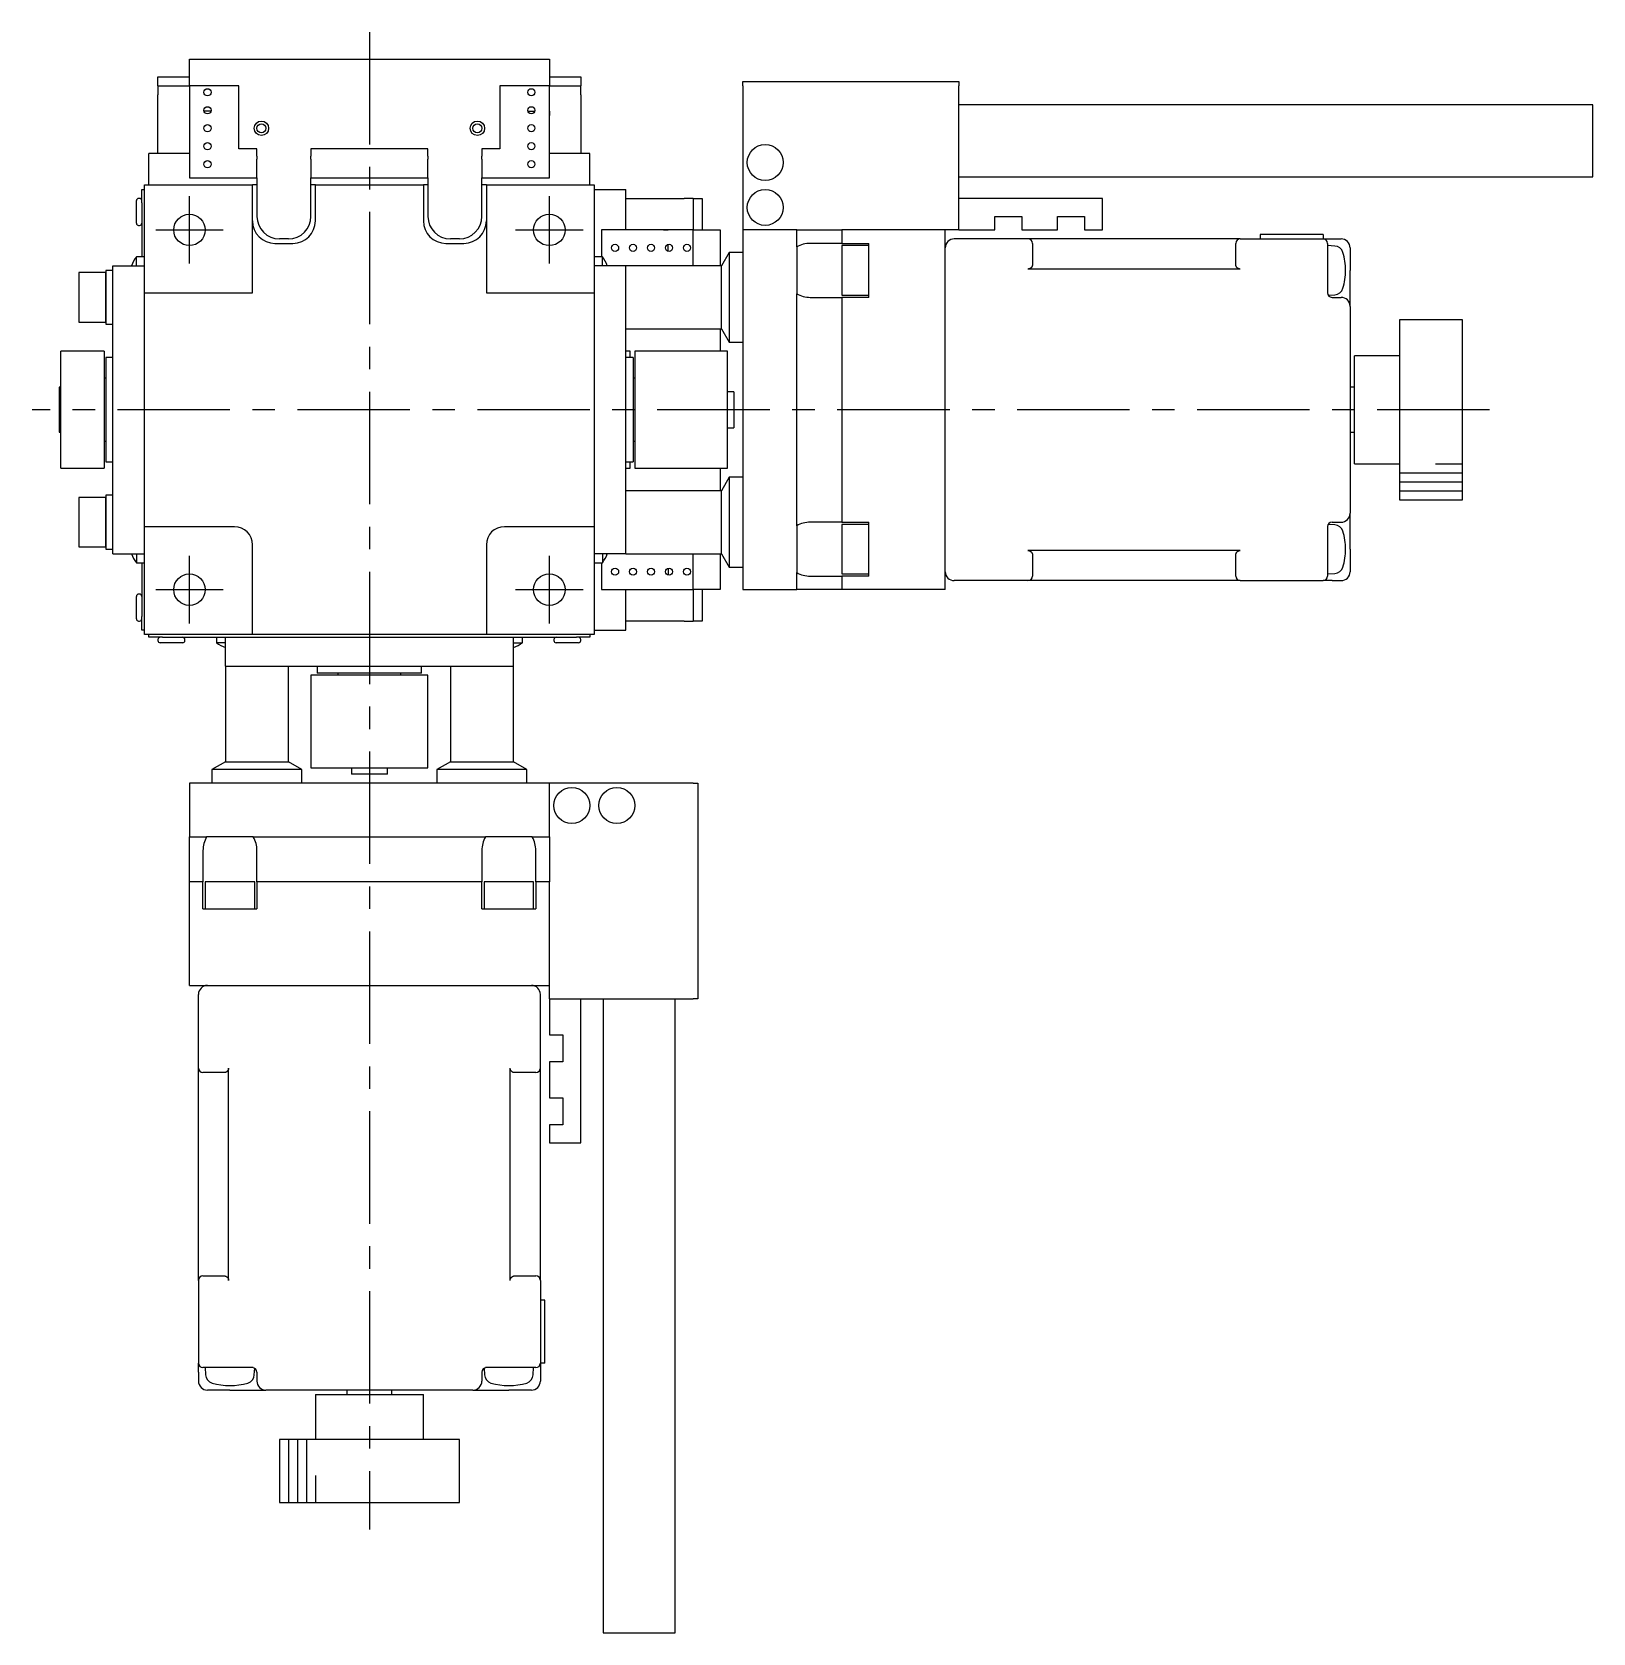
# Model space of a CAD drawing. Extents: x 164 to 837, y 27 to 496.
# Drawn here: x 516.8 to 690.2, y 240 to 418 of the extents above; entities that cross this region are included whole.
import ezdxf

# ---------------------------------------------------------------- set-up
doc = ezdxf.new("R2010")
doc.units = 0
doc.header["$LTSCALE"] = 10
doc.linetypes.add('CENTER', pattern=[2, 1.25, -0.25, 0.25, -0.25])
for name, color, linetype in [('1', 7, 'CONTINUOUS'), ('11', 7, 'CONTINUOUS'), ('2', 7, 'CONTINUOUS')]:
    doc.layers.add(name, color=color, linetype=linetype)

msp = doc.modelspace()

# ---------------------------------------------------------------- linework, layer by layer
at = {"layer": '1', "color": 7, "linetype": 'CONTINUOUS'}
for p, q in [((534.250001, 414.999999), (574.250001, 414.999999)), ((534.250001, 413.999999), (534.250001, 414.999999)), ((574.250001, 414.999999), (574.250001, 413.999999)), ((530.750001, 412.999999), (534.250001, 412.999999)), ((530.750001, 411.999999), (530.750001, 412.999999)), ((534.250001, 411.999999), (534.250001, 413.999999)), ((574.250001, 413.999999), (574.250001, 411.999999)), ((574.250001, 412.999999), (577.750001, 412.999999)), ((577.750001, 412.999999), (577.750001, 411.999999)), ((530.750001, 411.999999), (534.250001, 411.999999)), ((530.750001, 411.999999), (530.750001, 410.999999)), ((539.750001, 411.999999), (534.250001, 411.999999)), ((534.250001, 411.999999), (534.250001, 401.799999)), ((539.750001, 404.999999), (539.750001, 411.999999)), ((574.250001, 411.999999), (568.750001, 411.999999)), ((568.750001, 411.999999), (568.750001, 404.999999)), ((574.250001, 411.999999), (577.750001, 411.999999)), ((574.250001, 401.799999), (574.250001, 411.999999)), ((577.750001, 410.999999), (577.750001, 411.999999)), ((595.750001, 412.499999), (619.750001, 412.499999)), ((595.750001, 411.999999), (595.750001, 412.499999)), ((595.750001, 411.999999), (595.750001, 395.999999)), ((619.750001, 412.499999), (619.750001, 411.999999)), ((619.750001, 395.999999), (619.750001, 411.999999)), ((530.750001, 404.499999), (530.750001, 410.999999)), ((577.750001, 410.999999), (577.750001, 404.499999)), ((690.249999, 409.899999), (619.750001, 409.899999)), ((690.249999, 401.899999), (690.249999, 409.899999)), ((534.249949, 409.199999), (534.249949, 408.699999)), ((536.637299, 409.199999), (535.862703, 409.199999)), ((571.862703, 409.199999), (572.637299, 409.199999)), ((574.250053, 409.199999), (574.250053, 408.699999)), ((529.750001, 400.999999), (529.750001, 404.499999)), ((534.250001, 404.499999), (529.750001, 404.499999)), ((541.750001, 404.999999), (539.750001, 404.999999)), ((541.750001, 404.207106), (541.750001, 404.999999)), ((541.750001, 404.207106), (541.750001, 403.853552)), ((560.750001, 404.999999), (547.750001, 404.999999)), ((547.750001, 404.999999), (547.750001, 404.207106)), ((547.750001, 403.853552), (547.750001, 404.207106)), ((560.750001, 404.207106), (560.750001, 404.999999)), ((560.750001, 404.207106), (560.750001, 403.853552)), ((568.750001, 404.999999), (566.750001, 404.999999)), ((566.750001, 404.999999), (566.750001, 404.207106)), ((566.750001, 403.853552), (566.750001, 404.207106)), ((578.750001, 404.499999), (574.250001, 404.499999)), ((578.750001, 400.999999), (578.750001, 404.499999)), ((541.750001, 402.146446), (541.750001, 403.853552)), ((547.750001, 403.853552), (547.750001, 402.146446)), ((560.750001, 402.146446), (560.750001, 403.853552)), ((566.750001, 403.853552), (566.750001, 402.146446)), ((528.950001, 398.999999), (528.950001, 400.499999)), ((528.950001, 400.499999), (529.250001, 400.499999)), ((529.250001, 388.999999), (529.250001, 400.999999)), ((529.250001, 400.999999), (541.250001, 400.999999)), ((534.250001, 401.799999), (541.750001, 401.799999)), ((541.250001, 388.999999), (541.250001, 400.999999)), ((541.750001, 400.999999), (541.250001, 400.999999)), ((541.750001, 401.792892), (541.750001, 402.146446)), ((541.750001, 401.792892), (541.750001, 397.499999)), ((547.750001, 402.146446), (547.750001, 401.792892)), ((547.750001, 401.799999), (560.750001, 401.799999)), ((547.750001, 397.499999), (547.750001, 401.792892)), ((548.250001, 400.999999), (547.750001, 400.999999)), ((548.250001, 396.999999), (548.250001, 400.999999)), ((548.250001, 400.999999), (560.250001, 400.999999)), ((560.250001, 400.999999), (560.250001, 396.999999)), ((560.750001, 400.999999), (560.250001, 400.999999)), ((560.750001, 401.792892), (560.750001, 402.146446)), ((560.750001, 401.792892), (560.750001, 397.499999)), ((566.750001, 402.146446), (566.750001, 401.792892)), ((566.750001, 401.799999), (574.250001, 401.799999)), ((566.750001, 397.499999), (566.750001, 401.792892)), ((567.250001, 400.999999), (566.750001, 400.999999)), ((567.250001, 400.999999), (579.250001, 400.999999)), ((567.250001, 400.999999), (567.250001, 388.999999)), ((579.250001, 400.999999), (579.250001, 388.999999)), ((579.250001, 400.499999), (582.750001, 400.499999)), ((582.750001, 395.999999), (582.750001, 400.499999)), ((619.750001, 401.899999), (690.249999, 401.899999)), ((528.350001, 396.749999), (528.350001, 399.249999)), ((528.700001, 399.499999), (528.600001, 399.499999)), ((528.950001, 398.999999), (528.950001, 392.999999)), ((582.750001, 399.499999), (589.250001, 399.499999)), ((590.250001, 399.499999), (589.250001, 399.499999)), ((590.250001, 399.499999), (590.250001, 395.999999)), ((590.250001, 399.499999), (591.250001, 399.499999)), ((591.250001, 399.499999), (591.250001, 395.999999)), ((635.750001, 399.499999), (619.750001, 399.499999)), ((635.750001, 395.999999), (635.750001, 399.499999)), ((623.750001, 397.499999), (626.750001, 397.499999)), ((623.750001, 395.999999), (623.750001, 397.499999)), ((626.750001, 397.499999), (626.750001, 395.999999)), ((630.750001, 397.499999), (633.750001, 397.499999)), ((630.750001, 395.999999), (630.750001, 397.499999)), ((633.750001, 397.499999), (633.750001, 395.999999)), ((528.600001, 396.499999), (528.700001, 396.499999)), ((580.050001, 395.999999), (580.050001, 392.999999)), ((590.250001, 395.999999), (580.050001, 395.999999)), ((586.950001, 396.000036), (587.450001, 396.000036)), ((590.250001, 391.999999), (590.250001, 395.999999)), ((590.250001, 395.999999), (592.250001, 395.999999)), ((592.250001, 395.999999), (593.250001, 395.999999)), ((593.250001, 395.999999), (593.250001, 391.999999)), ((595.750001, 395.999999), (595.750001, 355.999999)), ((601.750001, 395.999999), (595.750001, 395.999999)), ((601.750001, 394.098075), (601.750001, 395.999999)), ((601.750001, 395.999999), (606.750001, 395.999999)), ((606.750001, 395.999999), (606.750001, 394.499999)), ((618.250001, 395.999999), (606.750001, 395.999999)), ((618.250001, 355.999999), (618.250001, 395.999999)), ((619.750001, 395.999999), (618.250001, 395.999999)), ((619.750001, 395.999999), (623.750001, 395.999999)), ((626.750001, 395.999999), (630.750001, 395.999999)), ((633.750001, 395.999999), (635.750001, 395.999999)), ((653.250001, 395.499999), (653.250001, 394.999999)), ((660.250001, 395.499999), (653.250001, 395.499999)), ((660.250001, 395.499999), (660.250001, 394.999999)), ((543.750001, 394.499999), (545.750001, 394.499999)), ((545.250001, 394.999999), (544.250001, 394.999999)), ((562.750001, 394.499999), (564.750001, 394.499999)), ((564.250001, 394.999999), (563.250001, 394.999999)), ((587.450001, 393.612701), (587.450001, 394.387297)), ((594.250001, 393.499999), (593.383976, 391.999999)), ((594.250001, 393.499999), (594.250001, 383.499999)), ((595.750001, 393.499999), (594.250001, 393.499999)), ((601.750001, 394.098075), (601.750001, 391.499999)), ((606.750001, 394.499999), (603.250001, 394.499999)), ((606.750001, 394.499999), (609.750001, 394.499999)), ((606.750001, 394.249999), (606.750001, 388.749999)), ((609.750001, 394.249999), (606.750001, 394.249999)), ((609.750001, 388.499999), (609.750001, 394.499999)), ((627.450001, 394.999999), (619.250001, 394.999999)), ((651.050001, 394.999999), (627.450001, 394.999999)), ((627.950001, 394.499999), (627.950001, 392.999999)), ((650.550001, 392.999999), (650.550001, 394.499999)), ((651.050001, 394.999999), (660.250001, 394.999999)), ((660.250001, 394.999999), (661.250001, 394.999999)), ((660.750001, 394.499999), (660.750001, 392.999999)), ((661.553724, 394.207878), (660.750001, 394.249999)), ((661.250001, 394.999999), (662.250001, 394.999999)), ((663.250001, 393.999999), (663.250001, 391.499999)), ((525.750001, 391.999999), (529.250001, 391.999999)), ((525.750001, 359.999999), (525.750001, 391.999999)), ((528.352002, 391.999999), (528.352002, 392.999999)), ((529.250001, 392.999999), (528.352002, 392.999999)), ((580.148, 392.999999), (579.250001, 392.999999)), ((582.750001, 391.999999), (579.250001, 391.999999)), ((580.148, 391.999999), (580.148, 392.999999)), ((582.750001, 388.499999), (582.750001, 391.999999)), ((593.383976, 391.999999), (582.750001, 391.999999)), ((593.383976, 388.499999), (593.383976, 391.999999)), ((627.474535, 391.648834), (627.450001, 391.648231)), ((651.050001, 391.648231), (627.450001, 391.648231)), ((627.49901, 391.650639), (627.474535, 391.648834)), ((627.523366, 391.653643), (627.49901, 391.650639)), ((627.547546, 391.657839), (627.523366, 391.653643)), ((627.571491, 391.663216), (627.547546, 391.657839)), ((627.595143, 391.669761), (627.571491, 391.663216)), ((627.618446, 391.677459), (627.595143, 391.669761)), ((627.641343, 391.686292), (627.618446, 391.677459)), ((627.663779, 391.696237), (627.641343, 391.686292)), ((627.685699, 391.707271), (627.663779, 391.696237)), ((627.707052, 391.719367), (627.685699, 391.707271)), ((627.727786, 391.732496), (627.707052, 391.719367)), ((627.747851, 391.746628), (627.727786, 391.732496)), ((627.767198, 391.761726), (627.747851, 391.746628)), ((627.78578, 391.777756), (627.767198, 391.761726)), ((627.803554, 391.794678), (627.78578, 391.777756)), ((627.820477, 391.812452), (627.803554, 391.794678)), ((627.836506, 391.831035), (627.820477, 391.812452)), ((627.851605, 391.850382), (627.836506, 391.831035)), ((627.865736, 391.870446), (627.851605, 391.850382)), ((627.878865, 391.89118), (627.865736, 391.870446)), ((627.890962, 391.912533), (627.878865, 391.89118)), ((627.901996, 391.934454), (627.890962, 391.912533)), ((627.911941, 391.95689), (627.901996, 391.934454)), ((627.920773, 391.979786), (627.911941, 391.95689)), ((627.928471, 392.003089), (627.920773, 391.979786)), ((627.935017, 392.026741), (627.928471, 392.003089)), ((627.940394, 392.050686), (627.935017, 392.026741)), ((627.944589, 392.074866), (627.940394, 392.050686)), ((627.947593, 392.099223), (627.944589, 392.074866)), ((627.949399, 392.123697), (627.947593, 392.099223)), ((627.950001, 392.148231), (627.949399, 392.123697)), ((627.950001, 392.999999), (627.950001, 392.148231)), ((650.550001, 392.148231), (650.550001, 392.999999)), ((650.550603, 392.123697), (650.550001, 392.148231)), ((650.552409, 392.099223), (650.550603, 392.123697)), ((650.555413, 392.074866), (650.552409, 392.099223)), ((650.559608, 392.050686), (650.555413, 392.074866)), ((650.564985, 392.026741), (650.559608, 392.050686)), ((650.571531, 392.003089), (650.564985, 392.026741)), ((650.579229, 391.979786), (650.571531, 392.003089)), ((650.588061, 391.95689), (650.579229, 391.979786)), ((650.598006, 391.934454), (650.588061, 391.95689)), ((650.60904, 391.912533), (650.598006, 391.934454)), ((650.621137, 391.89118), (650.60904, 391.912533)), ((650.634266, 391.870446), (650.621137, 391.89118)), ((650.648397, 391.850382), (650.634266, 391.870446)), ((650.663496, 391.831035), (650.648397, 391.850382)), ((650.679525, 391.812452), (650.663496, 391.831035)), ((650.696448, 391.794678), (650.679525, 391.812452)), ((650.714222, 391.777756), (650.696448, 391.794678)), ((650.732804, 391.761726), (650.714222, 391.777756)), ((650.752151, 391.746628), (650.732804, 391.761726)), ((650.772216, 391.732496), (650.752151, 391.746628)), ((650.79295, 391.719367), (650.772216, 391.732496)), ((650.814303, 391.707271), (650.79295, 391.719367)), ((650.836223, 391.696237), (650.814303, 391.707271)), ((650.858659, 391.686292), (650.836223, 391.696237)), ((650.881556, 391.677459), (650.858659, 391.686292)), ((650.904859, 391.669761), (650.881556, 391.677459)), ((650.928511, 391.663216), (650.904859, 391.669761)), ((650.952456, 391.657839), (650.928511, 391.663216)), ((650.976636, 391.653643), (650.952456, 391.657839)), ((651.000992, 391.650639), (650.976636, 391.653643)), ((651.025467, 391.648834), (651.000992, 391.650639)), ((651.050001, 391.648231), (651.025467, 391.648834)), ((660.750001, 392.999999), (660.750001, 388.914213)), ((521.950001, 391.249999), (521.950001, 385.749999)), ((524.950001, 391.249999), (521.950001, 391.249999)), ((524.950001, 391.499999), (524.950001, 385.499999)), ((524.950001, 391.499999), (524.950001, 391.249999)), ((525.750001, 391.499999), (524.950001, 391.499999)), ((524.950001, 391.249999), (524.950001, 388.499999)), ((524.950001, 385.749999), (524.950001, 391.249999)), ((601.750001, 391.499999), (601.750001, 388.901923)), ((663.250001, 387.499999), (663.250001, 391.499999)), ((524.950001, 388.499999), (524.950001, 385.749999)), ((529.250001, 388.999999), (541.250001, 388.999999)), ((529.250001, 362.999999), (529.250001, 388.999999)), ((567.250001, 388.999999), (579.250001, 388.999999)), ((579.250001, 388.999999), (579.250001, 362.999999)), ((582.750001, 363.499999), (582.750001, 388.499999)), ((593.383976, 384.999999), (593.383976, 388.499999)), ((601.750001, 363.098075), (601.750001, 388.901923)), ((603.250001, 388.499999), (606.750001, 388.499999)), ((606.750001, 388.749999), (609.750001, 388.749999)), ((606.750001, 388.499999), (606.750001, 363.499999)), ((609.750001, 388.499999), (606.750001, 388.499999)), ((660.815038, 388.753407), (661.553724, 388.79212)), ((661.250001, 388.499999), (662.250001, 388.499999)), ((663.250001, 387.499999), (663.250001, 364.499999)), ((521.950001, 385.749999), (524.950001, 385.749999)), ((524.950001, 385.749999), (524.950001, 385.499999)), ((524.950001, 385.499999), (525.750001, 385.499999)), ((582.750001, 384.999999), (593.383976, 384.999999)), ((593.250001, 384.999999), (593.250001, 382.499999)), ((593.383976, 384.999999), (594.250001, 383.499999)), ((668.750001, 385.999999), (668.750001, 365.999999)), ((675.750001, 385.999999), (668.750001, 385.999999)), ((675.750001, 365.999999), (675.750001, 385.999999)), ((594.250001, 383.499999), (595.750001, 383.499999)), ((519.950001, 375.999999), (519.950001, 382.499999)), ((524.750001, 382.499999), (519.950001, 382.499999)), ((524.750001, 382.499999), (524.750001, 375.999999)), ((524.950001, 381.799999), (524.950001, 375.937399)), ((525.750001, 381.799999), (524.950001, 381.799999)), ((583.250001, 382.499999), (582.750001, 382.499999)), ((583.550001, 381.799999), (582.750001, 381.799999)), ((583.250001, 381.799999), (583.250001, 382.499999)), ((583.550001, 381.799999), (583.550001, 375.937399)), ((583.750001, 382.499999), (583.750001, 375.999999)), ((588.550001, 382.499999), (583.750001, 382.499999)), ((594.050001, 382.499999), (588.550001, 382.499999)), ((594.050001, 369.499999), (594.050001, 382.499999)), ((663.750001, 369.999999), (663.750001, 381.999999)), ((668.750001, 381.999999), (663.750001, 381.999999)), ((524.950001, 379.499999), (524.750001, 379.499999)), ((583.750001, 379.499999), (583.550001, 379.499999)), ((519.750001, 378.499999), (519.750001, 373.499999)), ((519.950001, 378.499999), (519.750001, 378.499999)), ((594.750001, 377.999999), (594.050001, 377.999999)), ((594.750001, 377.999999), (594.750001, 373.999999)), ((594.750001, 377.999999), (594.750001, 373.999999)), ((663.750001, 378.499999), (663.250001, 378.499999)), ((519.950001, 369.499999), (519.950001, 375.999999)), ((524.750001, 375.999999), (524.750001, 369.499999)), ((524.950001, 375.937399), (524.950001, 370.199999)), ((583.550001, 375.937399), (583.550001, 370.199999)), ((583.750001, 375.999999), (583.750001, 369.499999)), ((594.050001, 373.999999), (594.750001, 373.999999)), ((519.750001, 373.499999), (519.950001, 373.499999)), ((524.750001, 372.499999), (524.950001, 372.499999)), ((583.550001, 372.499999), (583.750001, 372.499999)), ((663.250001, 373.499999), (663.750001, 373.499999)), ((519.950001, 369.499999), (524.750001, 369.499999)), ((524.950001, 370.199999), (525.750001, 370.199999)), ((582.750001, 370.199999), (583.550001, 370.199999)), ((582.750001, 369.499999), (583.250001, 369.499999)), ((583.250001, 369.499999), (583.250001, 370.199999)), ((583.750001, 369.499999), (588.550001, 369.499999)), ((588.550001, 369.499999), (594.050001, 369.499999)), ((593.250001, 369.499999), (593.250001, 366.999999)), ((594.250001, 368.499999), (593.383976, 366.999999)), ((594.250001, 368.499999), (594.250001, 358.499999)), ((595.750001, 368.499999), (594.250001, 368.499999)), ((663.750001, 369.999999), (668.750001, 369.999999)), ((593.383976, 366.999999), (582.750001, 366.999999)), ((593.383976, 363.499999), (593.383976, 366.999999)), ((521.950001, 366.249999), (521.950001, 360.749999)), ((524.950001, 366.249999), (521.950001, 366.249999)), ((524.950001, 366.499999), (524.950001, 360.499999)), ((524.950001, 366.499999), (524.950001, 366.249999)), ((525.750001, 366.499999), (524.950001, 366.499999)), ((524.950001, 366.249999), (524.950001, 363.499999)), ((524.950001, 360.749999), (524.950001, 366.249999)), ((668.750001, 365.999999), (675.750001, 365.999999)), ((524.950001, 363.499999), (524.950001, 360.749999)), ((582.750001, 359.999999), (582.750001, 363.499999)), ((593.383976, 359.999999), (593.383976, 363.499999)), ((606.750001, 363.499999), (603.250001, 363.499999)), ((606.750001, 363.499999), (609.750001, 363.499999)), ((606.750001, 363.249999), (606.750001, 357.749999)), ((609.750001, 363.249999), (606.750001, 363.249999)), ((609.750001, 357.499999), (609.750001, 363.499999)), ((661.553724, 363.207878), (660.815038, 363.246591)), ((661.250001, 363.499999), (662.250001, 363.499999)), ((663.250001, 360.499999), (663.250001, 364.499999)), ((529.250001, 350.999999), (529.250001, 362.999999)), ((539.250001, 362.999999), (529.250001, 362.999999)), ((579.250001, 362.999999), (569.250001, 362.999999)), ((579.250001, 362.999999), (579.250001, 350.999999)), ((601.750001, 363.098075), (601.750001, 360.499999)), ((660.750001, 363.085785), (660.750001, 358.999999)), ((521.950001, 360.749999), (524.950001, 360.749999)), ((524.950001, 360.749999), (524.950001, 360.499999)), ((524.950001, 360.499999), (525.750001, 360.499999)), ((525.750001, 359.999999), (529.250001, 359.999999)), ((528.352002, 359.999999), (528.352002, 358.999999)), ((541.250001, 350.999999), (541.250001, 360.999999)), ((567.250001, 360.999999), (567.250001, 350.999999)), ((582.750001, 359.999999), (579.250001, 359.999999)), ((580.148, 359.999999), (580.148, 358.999999)), ((582.750001, 359.999999), (593.383976, 359.999999)), ((590.250001, 355.999999), (590.250001, 359.999999)), ((593.250001, 359.999999), (593.250001, 355.999999)), ((593.383976, 359.999999), (594.250001, 358.499999)), ((601.750001, 360.499999), (601.750001, 357.901923)), ((651.050001, 360.351767), (627.450001, 360.351767)), ((627.450001, 360.351767), (627.474535, 360.351164)), ((627.474535, 360.351164), (627.49901, 360.349359)), ((627.49901, 360.349359), (627.523366, 360.346355)), ((627.523366, 360.346355), (627.547546, 360.342159)), ((627.547546, 360.342159), (627.571491, 360.336782)), ((627.571491, 360.336782), (627.595143, 360.330237)), ((627.595143, 360.330237), (627.618446, 360.322539)), ((627.618446, 360.322539), (627.641343, 360.313706)), ((627.641343, 360.313706), (627.663779, 360.303761)), ((627.663779, 360.303761), (627.685699, 360.292727)), ((627.685699, 360.292727), (627.707052, 360.280631)), ((627.707052, 360.280631), (627.727786, 360.267502)), ((627.727786, 360.267502), (627.747851, 360.25337)), ((627.747851, 360.25337), (627.767198, 360.238272)), ((627.767198, 360.238272), (627.78578, 360.222242)), ((627.78578, 360.222242), (627.803554, 360.20532)), ((627.803554, 360.20532), (627.820477, 360.187546)), ((627.820477, 360.187546), (627.836506, 360.168963)), ((627.836506, 360.168963), (627.851605, 360.149616)), ((627.851605, 360.149616), (627.865736, 360.129552)), ((627.865736, 360.129552), (627.878865, 360.108818)), ((627.878865, 360.108818), (627.890962, 360.087465)), ((627.890962, 360.087465), (627.901996, 360.065544)), ((627.901996, 360.065544), (627.911941, 360.043108)), ((627.911941, 360.043108), (627.920773, 360.020212)), ((627.920773, 360.020212), (627.928471, 359.996909)), ((627.928471, 359.996909), (627.935017, 359.973257)), ((627.935017, 359.973257), (627.940394, 359.949312)), ((627.940394, 359.949312), (627.944589, 359.925132)), ((627.944589, 359.925132), (627.947593, 359.900775)), ((627.947593, 359.900775), (627.949399, 359.876301)), ((627.949399, 359.876301), (627.950001, 359.851767)), ((627.950001, 359.851767), (627.950001, 358.999999)), ((650.550001, 359.851767), (650.550603, 359.876301)), ((650.550001, 358.999999), (650.550001, 359.851767)), ((650.550603, 359.876301), (650.552409, 359.900775)), ((650.552409, 359.900775), (650.555413, 359.925132)), ((650.555413, 359.925132), (650.559608, 359.949312)), ((650.559608, 359.949312), (650.564985, 359.973257)), ((650.564985, 359.973257), (650.571531, 359.996909)), ((650.571531, 359.996909), (650.579229, 360.020212)), ((650.579229, 360.020212), (650.588061, 360.043108)), ((650.588061, 360.043108), (650.598006, 360.065544)), ((650.598006, 360.065544), (650.60904, 360.087465)), ((650.60904, 360.087465), (650.621137, 360.108818)), ((650.621137, 360.108818), (650.634266, 360.129552)), ((650.634266, 360.129552), (650.648397, 360.149616)), ((650.648397, 360.149616), (650.663496, 360.168963)), ((650.663496, 360.168963), (650.679525, 360.187546)), ((650.679525, 360.187546), (650.696448, 360.20532)), ((650.696448, 360.20532), (650.714222, 360.222242)), ((650.714222, 360.222242), (650.732804, 360.238272)), ((650.732804, 360.238272), (650.752151, 360.25337)), ((650.752151, 360.25337), (650.772216, 360.267502)), ((650.772216, 360.267502), (650.79295, 360.280631)), ((650.79295, 360.280631), (650.814303, 360.292727)), ((650.814303, 360.292727), (650.836223, 360.303761)), ((650.836223, 360.303761), (650.858659, 360.313706)), ((650.858659, 360.313706), (650.881556, 360.322539)), ((650.881556, 360.322539), (650.904859, 360.330237)), ((650.904859, 360.330237), (650.928511, 360.336782)), ((650.928511, 360.336782), (650.952456, 360.342159)), ((650.952456, 360.342159), (650.976636, 360.346355)), ((650.976636, 360.346355), (651.000992, 360.349359)), ((651.000992, 360.349359), (651.025467, 360.351164)), ((651.025467, 360.351164), (651.050001, 360.351767)), ((663.250001, 360.499999), (663.250001, 357.999999)), ((528.352002, 358.999999), (529.250001, 358.999999)), ((528.950001, 358.999999), (528.950001, 352.999999)), ((579.250001, 358.999999), (580.148, 358.999999)), ((580.050001, 358.999999), (580.050001, 355.999999)), ((587.450001, 358.387297), (587.450001, 357.612701)), ((594.250001, 358.499999), (595.750001, 358.499999)), ((601.750001, 355.999999), (601.750001, 357.901923)), ((627.950001, 358.999999), (627.950001, 357.499999)), ((650.550001, 357.499999), (650.550001, 358.999999)), ((660.750001, 358.999999), (660.750001, 357.499999)), ((660.750001, 357.749999), (661.553724, 357.79212)), ((580.050001, 355.999999), (590.250001, 355.999999)), ((582.750001, 351.499999), (582.750001, 355.999999)), ((590.250001, 355.999999), (590.250001, 352.499999)), ((592.250001, 355.999999), (590.250001, 355.999999)), ((591.250001, 355.999999), (591.250001, 352.499999)), ((593.250001, 355.999999), (592.250001, 355.999999)), ((595.750001, 355.999999), (601.750001, 355.999999)), ((606.750001, 355.999999), (601.750001, 355.999999)), ((603.250001, 357.499999), (606.750001, 357.499999)), ((606.750001, 357.749999), (609.750001, 357.749999)), ((606.750001, 357.499999), (606.750001, 355.999999)), ((609.750001, 357.499999), (606.750001, 357.499999)), ((618.250001, 355.999999), (606.750001, 355.999999)), ((627.450001, 356.999999), (619.250001, 356.999999)), ((651.050001, 356.999999), (627.450001, 356.999999)), ((651.050001, 356.999999), (660.250001, 356.999999)), ((661.250001, 356.999999), (660.250001, 356.999999)), ((661.250001, 356.999999), (662.250001, 356.999999)), ((528.350001, 352.749999), (528.350001, 355.249999)), ((528.700001, 355.499999), (528.600001, 355.499999)), ((586.950001, 355.999962), (587.450001, 355.999962)), ((528.600001, 352.499999), (528.700001, 352.499999)), ((528.950001, 351.499999), (528.950001, 352.999999)), ((589.250001, 352.499999), (582.750001, 352.499999)), ((589.250001, 352.499999), (590.250001, 352.499999)), ((591.250001, 352.499999), (590.250001, 352.499999)), ((529.250001, 351.499999), (528.950001, 351.499999)), ((541.250001, 350.999999), (529.250001, 350.999999)), ((529.750001, 350.699999), (529.750001, 350.999999)), ((531.250001, 350.699999), (529.750001, 350.699999)), ((531.250001, 350.699999), (577.250001, 350.699999)), ((537.250001, 350.699999), (537.250001, 350.102)), ((538.250001, 347.499999), (538.250001, 350.699999)), ((567.250001, 350.999999), (541.250001, 350.999999)), ((579.250001, 350.999999), (567.250001, 350.999999)), ((570.250001, 347.499999), (570.250001, 350.699999)), ((571.250001, 350.102), (571.250001, 350.699999)), ((578.750001, 350.699999), (577.250001, 350.699999)), ((578.750001, 350.999999), (578.750001, 350.699999)), ((579.250001, 351.499999), (582.750001, 351.499999)), ((530.750001, 350.449999), (530.750001, 350.349999)), ((533.500001, 350.099999), (531.000001, 350.099999)), ((533.750001, 350.349999), (533.750001, 350.449999)), ((538.250001, 350.102), (537.250001, 350.102)), ((570.250001, 350.102), (571.250001, 350.102)), ((574.750001, 350.449999), (574.750001, 350.349999)), ((577.500001, 350.099999), (575.000001, 350.099999)), ((577.750001, 350.349999), (577.750001, 350.449999)), ((538.250001, 347.499999), (541.750001, 347.499999)), ((538.250001, 347.499999), (538.250001, 336.866024)), ((541.750001, 347.499999), (566.750001, 347.499999)), ((545.250001, 336.866024), (545.250001, 347.499999)), ((548.450001, 347.499999), (548.450001, 346.699999)), ((560.050001, 346.699999), (560.050001, 347.499999)), ((563.250001, 347.499999), (563.250001, 336.866024)), ((566.750001, 347.499999), (570.250001, 347.499999)), ((570.250001, 336.866024), (570.250001, 347.499999)), ((554.250001, 346.499999), (547.750001, 346.499999)), ((547.750001, 346.499999), (547.750001, 341.699999)), ((554.187401, 346.699999), (548.450001, 346.699999)), ((550.750001, 346.699999), (550.750001, 346.499999)), ((560.050001, 346.699999), (554.187401, 346.699999)), ((560.750001, 346.499999), (554.250001, 346.499999)), ((557.750001, 346.499999), (557.750001, 346.699999)), ((560.750001, 341.699999), (560.750001, 346.499999)), ((547.750001, 341.699999), (547.750001, 336.199999)), ((560.750001, 336.199999), (560.750001, 341.699999)), ((538.250001, 336.866024), (536.750001, 335.999999)), ((538.250001, 336.866024), (541.750001, 336.866024)), ((541.750001, 336.866024), (545.250001, 336.866024)), ((546.750001, 335.999999), (545.250001, 336.866024)), ((563.250001, 336.866024), (561.750001, 335.999999)), ((563.250001, 336.866024), (566.750001, 336.866024)), ((566.750001, 336.866024), (570.250001, 336.866024)), ((571.750001, 335.999999), (570.250001, 336.866024)), ((546.750001, 335.999999), (536.750001, 335.999999)), ((536.750001, 335.999999), (536.750001, 334.499999)), ((546.750001, 334.499999), (546.750001, 335.999999)), ((547.750001, 336.199999), (560.750001, 336.199999)), ((552.250001, 336.199999), (552.250001, 335.499999)), ((556.250001, 335.499999), (552.250001, 335.499999)), ((556.250001, 335.499999), (552.250001, 335.499999)), ((556.250001, 335.499999), (556.250001, 336.199999)), ((571.750001, 335.999999), (561.750001, 335.999999)), ((561.750001, 335.999999), (561.750001, 334.499999)), ((571.750001, 334.499999), (571.750001, 335.999999)), ((534.250001, 334.499999), (534.250001, 328.499999)), ((574.250001, 334.499999), (534.250001, 334.499999)), ((574.250001, 328.499999), (574.250001, 334.499999)), ((590.250001, 334.499999), (574.250001, 334.499999)), ((590.250001, 334.499999), (590.750001, 334.499999)), ((590.750001, 334.499999), (590.750001, 310.499999)), ((534.250001, 323.499999), (534.250001, 328.499999)), ((534.250001, 328.499999), (536.151925, 328.499999)), ((538.750001, 328.499999), (536.151925, 328.499999)), ((541.348077, 328.499999), (538.750001, 328.499999)), ((541.348077, 328.499999), (567.151925, 328.499999)), ((569.750001, 328.499999), (567.151925, 328.499999)), ((572.348077, 328.499999), (569.750001, 328.499999)), ((572.348077, 328.499999), (574.250001, 328.499999)), ((574.250001, 328.499999), (574.250001, 323.499999)), ((535.750001, 326.999999), (535.750001, 323.499999)), ((541.750001, 323.499999), (541.750001, 326.999999)), ((566.750001, 326.999999), (566.750001, 323.499999)), ((572.750001, 323.499999), (572.750001, 326.999999)), ((535.750001, 323.499999), (534.250001, 323.499999)), ((534.250001, 311.999999), (534.250001, 323.499999)), ((535.750001, 320.499999), (535.750001, 323.499999)), ((541.500001, 323.499999), (536.000001, 323.499999)), ((536.000001, 323.499999), (536.000001, 320.499999)), ((541.500001, 320.499999), (541.500001, 323.499999)), ((541.750001, 323.499999), (541.750001, 320.499999)), ((566.750001, 323.499999), (541.750001, 323.499999)), ((566.750001, 320.499999), (566.750001, 323.499999)), ((572.500001, 323.499999), (567.000001, 323.499999)), ((567.000001, 323.499999), (567.000001, 320.499999)), ((572.500001, 320.499999), (572.500001, 323.499999)), ((572.750001, 323.499999), (572.750001, 320.499999)), ((574.250001, 323.499999), (572.750001, 323.499999)), ((574.250001, 311.999999), (574.250001, 323.499999)), ((535.750001, 320.499999), (541.750001, 320.499999)), ((566.750001, 320.499999), (572.750001, 320.499999)), ((534.250001, 311.999999), (574.250001, 311.999999)), ((574.250001, 310.499999), (574.250001, 311.999999)), ((535.250001, 302.799999), (535.250001, 310.999999)), ((573.250001, 302.799999), (573.250001, 310.999999)), ((574.250001, 310.499999), (590.250001, 310.499999)), ((574.250001, 310.499999), (574.250001, 306.499999)), ((577.750001, 294.499999), (577.750001, 310.499999)), ((580.250001, 310.499999), (580.250001, 240.000001)), ((588.250001, 240.000001), (588.250001, 310.499999)), ((590.750001, 310.499999), (590.250001, 310.499999)), ((574.250001, 306.499999), (575.750001, 306.499999)), ((575.750001, 306.499999), (575.750001, 303.499999)), ((535.250001, 279.199999), (535.250001, 302.799999)), ((538.563708, 302.608657), (538.553763, 302.586221)), ((538.572541, 302.631554), (538.563708, 302.608657)), ((538.580239, 302.654857), (538.572541, 302.631554)), ((538.586784, 302.678509), (538.580239, 302.654857)), ((538.592161, 302.702454), (538.586784, 302.678509)), ((538.596357, 302.726634), (538.592161, 302.702454)), ((538.599361, 302.75099), (538.596357, 302.726634)), ((538.601166, 302.775465), (538.599361, 302.75099)), ((538.601769, 302.799999), (538.601166, 302.775465)), ((538.601769, 279.199999), (538.601769, 302.799999)), ((569.898233, 279.199999), (569.898233, 302.799999)), ((569.898836, 302.775465), (569.898233, 302.799999)), ((569.900641, 302.75099), (569.898836, 302.775465)), ((569.903645, 302.726634), (569.900641, 302.75099)), ((569.907841, 302.702454), (569.903645, 302.726634)), ((569.913218, 302.678509), (569.907841, 302.702454)), ((569.919763, 302.654857), (569.913218, 302.678509)), ((569.927461, 302.631554), (569.919763, 302.654857)), ((569.936294, 302.608657), (569.927461, 302.631554)), ((569.946239, 302.586221), (569.936294, 302.608657)), ((573.250001, 279.199999), (573.250001, 302.799999)), ((574.250001, 303.499999), (574.250001, 299.499999)), ((575.750001, 303.499999), (574.250001, 303.499999)), ((537.250001, 302.299999), (535.750001, 302.299999)), ((538.101769, 302.299999), (537.250001, 302.299999)), ((538.126303, 302.300601), (538.101769, 302.299999)), ((538.150777, 302.302407), (538.126303, 302.300601)), ((538.175134, 302.305411), (538.150777, 302.302407)), ((538.199314, 302.309606), (538.175134, 302.305411)), ((538.223259, 302.314983), (538.199314, 302.309606)), ((538.246911, 302.321529), (538.223259, 302.314983)), ((538.270214, 302.329227), (538.246911, 302.321529)), ((538.29311, 302.338059), (538.270214, 302.329227)), ((538.315546, 302.348004), (538.29311, 302.338059)), ((538.337467, 302.359038), (538.315546, 302.348004)), ((538.35882, 302.371135), (538.337467, 302.359038)), ((538.379554, 302.384264), (538.35882, 302.371135)), ((538.399618, 302.398395), (538.379554, 302.384264)), ((538.418965, 302.413494), (538.399618, 302.398395)), ((538.437548, 302.429523), (538.418965, 302.413494)), ((538.455322, 302.446446), (538.437548, 302.429523)), ((538.472244, 302.46422), (538.455322, 302.446446)), ((538.488274, 302.482802), (538.472244, 302.46422)), ((538.503372, 302.502149), (538.488274, 302.482802)), ((538.517504, 302.522214), (538.503372, 302.502149)), ((538.530633, 302.542948), (538.517504, 302.522214)), ((538.542729, 302.564301), (538.530633, 302.542948)), ((538.553763, 302.586221), (538.542729, 302.564301)), ((569.957273, 302.564301), (569.946239, 302.586221)), ((569.969369, 302.542948), (569.957273, 302.564301)), ((569.982498, 302.522214), (569.969369, 302.542948)), ((569.99663, 302.502149), (569.982498, 302.522214)), ((570.011728, 302.482802), (569.99663, 302.502149)), ((570.027758, 302.46422), (570.011728, 302.482802)), ((570.04468, 302.446446), (570.027758, 302.46422)), ((570.062454, 302.429523), (570.04468, 302.446446)), ((570.081037, 302.413494), (570.062454, 302.429523)), ((570.100384, 302.398395), (570.081037, 302.413494)), ((570.120448, 302.384264), (570.100384, 302.398395)), ((570.141182, 302.371135), (570.120448, 302.384264)), ((570.162535, 302.359038), (570.141182, 302.371135)), ((570.184456, 302.348004), (570.162535, 302.359038)), ((570.206892, 302.338059), (570.184456, 302.348004)), ((570.229788, 302.329227), (570.206892, 302.338059)), ((570.253091, 302.321529), (570.229788, 302.329227)), ((570.276743, 302.314983), (570.253091, 302.321529)), ((570.300688, 302.309606), (570.276743, 302.314983)), ((570.324868, 302.305411), (570.300688, 302.309606)), ((570.349225, 302.302407), (570.324868, 302.305411)), ((570.373699, 302.300601), (570.349225, 302.302407)), ((570.398233, 302.299999), (570.373699, 302.300601)), ((571.250001, 302.299999), (570.398233, 302.299999)), ((572.750001, 302.299999), (571.250001, 302.299999)), ((574.250001, 299.499999), (575.750001, 299.499999)), ((575.750001, 299.499999), (575.750001, 296.499999)), ((574.250001, 296.499999), (574.250001, 294.499999)), ((575.750001, 296.499999), (574.250001, 296.499999)), ((574.250001, 294.499999), (577.750001, 294.499999)), ((535.750001, 279.699999), (537.250001, 279.699999)), ((537.250001, 279.699999), (538.101769, 279.699999)), ((538.101769, 279.699999), (538.126303, 279.699397)), ((538.126303, 279.699397), (538.150777, 279.697591)), ((538.150777, 279.697591), (538.175134, 279.694587)), ((538.175134, 279.694587), (538.199314, 279.690392)), ((538.199314, 279.690392), (538.223259, 279.685015)), ((538.223259, 279.685015), (538.246911, 279.678469)), ((538.246911, 279.678469), (538.270214, 279.670771)), ((538.270214, 279.670771), (538.29311, 279.661939)), ((538.29311, 279.661939), (538.315546, 279.651994)), ((538.315546, 279.651994), (538.337467, 279.64096)), ((538.337467, 279.64096), (538.35882, 279.628863)), ((538.35882, 279.628863), (538.379554, 279.615734)), ((538.379554, 279.615734), (538.399618, 279.601603)), ((538.399618, 279.601603), (538.418965, 279.586504)), ((538.418965, 279.586504), (538.437548, 279.570475)), ((538.437548, 279.570475), (538.455322, 279.553552)), ((538.455322, 279.553552), (538.472244, 279.535778)), ((538.472244, 279.535778), (538.488274, 279.517196)), ((538.488274, 279.517196), (538.503372, 279.497849)), ((538.503372, 279.497849), (538.517504, 279.477784)), ((538.517504, 279.477784), (538.530633, 279.45705)), ((569.969369, 279.45705), (569.982498, 279.477784)), ((569.982498, 279.477784), (569.99663, 279.497849)), ((569.99663, 279.497849), (570.011728, 279.517196)), ((570.011728, 279.517196), (570.027758, 279.535778)), ((570.027758, 279.535778), (570.04468, 279.553552)), ((570.04468, 279.553552), (570.062454, 279.570475)), ((570.062454, 279.570475), (570.081037, 279.586504)), ((570.081037, 279.586504), (570.100384, 279.601603)), ((570.100384, 279.601603), (570.120448, 279.615734)), ((570.120448, 279.615734), (570.141182, 279.628863)), ((570.141182, 279.628863), (570.162535, 279.64096)), ((570.162535, 279.64096), (570.184456, 279.651994)), ((570.184456, 279.651994), (570.206892, 279.661939)), ((570.206892, 279.661939), (570.229788, 279.670771)), ((570.229788, 279.670771), (570.253091, 279.678469)), ((570.253091, 279.678469), (570.276743, 279.685015)), ((570.276743, 279.685015), (570.300688, 279.690392)), ((570.300688, 279.690392), (570.324868, 279.694587)), ((570.324868, 279.694587), (570.349225, 279.697591)), ((570.349225, 279.697591), (570.373699, 279.699397)), ((570.373699, 279.699397), (570.398233, 279.699999)), ((570.398233, 279.699999), (571.250001, 279.699999)), ((571.250001, 279.699999), (572.750001, 279.699999)), ((535.250001, 279.199999), (535.250001, 269.999999)), ((538.530633, 279.45705), (538.542729, 279.435697)), ((538.542729, 279.435697), (538.553763, 279.413777)), ((538.553763, 279.413777), (538.563708, 279.391341)), ((538.563708, 279.391341), (538.572541, 279.368444)), ((538.572541, 279.368444), (538.580239, 279.345141)), ((538.580239, 279.345141), (538.586784, 279.321489)), ((538.586784, 279.321489), (538.592161, 279.297544)), ((538.592161, 279.297544), (538.596357, 279.273364)), ((538.596357, 279.273364), (538.599361, 279.249008)), ((538.599361, 279.249008), (538.601166, 279.224533)), ((538.601166, 279.224533), (538.601769, 279.199999)), ((569.898233, 279.199999), (569.898836, 279.224533)), ((569.898836, 279.224533), (569.900641, 279.249008)), ((569.900641, 279.249008), (569.903645, 279.273364)), ((569.903645, 279.273364), (569.907841, 279.297544)), ((569.907841, 279.297544), (569.913218, 279.321489)), ((569.913218, 279.321489), (569.919763, 279.345141)), ((569.919763, 279.345141), (569.927461, 279.368444)), ((569.927461, 279.368444), (569.936294, 279.391341)), ((569.936294, 279.391341), (569.946239, 279.413777)), ((569.946239, 279.413777), (569.957273, 279.435697)), ((569.957273, 279.435697), (569.969369, 279.45705)), ((573.250001, 279.199999), (573.250001, 269.999999)), ((573.750001, 276.999999), (573.250001, 276.999999)), ((573.750001, 269.999999), (573.750001, 276.999999)), ((535.250001, 268.999999), (535.250001, 269.999999)), ((535.250001, 268.999999), (535.250001, 267.999999)), ((537.250001, 269.499999), (535.750001, 269.499999)), ((536.000001, 269.499999), (536.042122, 268.696276)), ((541.335787, 269.499999), (537.250001, 269.499999)), ((541.45788, 268.696276), (541.496593, 269.434962)), ((541.750001, 268.999999), (541.750001, 267.999999)), ((566.750001, 268.999999), (566.750001, 267.999999)), ((567.003409, 269.434962), (567.042122, 268.696276)), ((571.250001, 269.499999), (567.164215, 269.499999)), ((572.750001, 269.499999), (571.250001, 269.499999)), ((572.45788, 268.696276), (572.500001, 269.499999)), ((573.250001, 269.999999), (573.250001, 268.999999)), ((573.750001, 269.999999), (573.250001, 269.999999)), ((573.250001, 268.999999), (573.250001, 267.999999)), ((538.750001, 266.999999), (536.250001, 266.999999)), ((538.750001, 266.999999), (542.750001, 266.999999)), ((565.750001, 266.999999), (542.750001, 266.999999)), ((551.750001, 266.999999), (551.750001, 266.499999)), ((556.750001, 266.499999), (556.750001, 266.999999)), ((565.750001, 266.999999), (569.750001, 266.999999)), ((572.250001, 266.999999), (569.750001, 266.999999)), ((548.250001, 266.499999), (560.250001, 266.499999)), ((548.250001, 266.499999), (548.250001, 261.499999)), ((560.250001, 261.499999), (560.250001, 266.499999)), ((564.250001, 261.499999), (544.250001, 261.499999)), ((544.250001, 261.499999), (544.250001, 254.499999)), ((564.250001, 254.499999), (564.250001, 261.499999)), ((544.250001, 254.499999), (564.250001, 254.499999)), ((580.250001, 240.000001), (588.250001, 240.000001))]:
    msp.add_line(p, q, dxfattribs=at)
for centre, radius in [((536.250001, 411.299999), 0.4), ((572.250001, 411.299999), 0.4), ((536.250001, 409.299999), 0.4), ((572.250001, 409.299999), 0.4), ((536.250001, 407.299999), 0.4), ((542.250001, 407.299999), 0.8), ((542.250001, 407.299999), 0.5), ((566.250001, 407.299999), 0.8), ((566.250001, 407.299999), 0.5), ((572.250001, 407.299999), 0.4), ((536.250001, 405.299999), 0.4), ((572.250001, 405.299999), 0.4), ((598.250001, 403.499999), 2), ((536.250001, 403.299999), 0.4), ((572.250001, 403.299999), 0.4), ((598.250001, 398.499999), 2), ((534.250001, 395.999999), 1.75), ((574.250001, 395.999999), 1.75), ((581.550001, 393.999999), 0.4), ((583.550001, 393.999999), 0.4), ((585.550001, 393.999999), 0.4), ((587.550001, 393.999999), 0.4), ((589.550001, 393.999999), 0.4), ((581.550001, 357.999999), 0.4), ((583.550001, 357.999999), 0.4), ((585.550001, 357.999999), 0.4), ((587.550001, 357.999999), 0.4), ((589.550001, 357.999999), 0.4), ((534.250001, 355.999999), 1.75), ((574.250001, 355.999999), 1.75), ((576.750001, 331.999999), 2), ((581.750001, 331.999999), 2)]:
    msp.add_circle(centre, radius, dxfattribs=at)
for centre, radius, start, end in [((528.600001, 399.249999), 0.25, 90, 180), ((528.700001, 399.249999), 0.25, 0, 90), ((543.750001, 396.999999), 2.5, 180, 270), ((544.250001, 397.499999), 2.5, 180, 270), ((545.250001, 397.499999), 2.5, 270, 0), ((545.750001, 396.999999), 2.5, 270, 0), ((562.750001, 396.999999), 2.5, 180, 270), ((563.250001, 397.499999), 2.5, 180, 270), ((564.250001, 397.499999), 2.5, 270, 0), ((564.750001, 396.999999), 2.5, 270, 0), ((528.600001, 396.749999), 0.25, 180, 270), ((528.700001, 396.749999), 0.25, 270, 0), ((603.250001, 391.499999), 3, 90, 120), ((619.250001, 393.999999), 1, 90, 180), ((627.450001, 394.499999), 0.5, 0, 90), ((651.050001, 394.499999), 0.5, 90, 180), ((660.250001, 394.499999), 0.5, 0, 90), ((661.501389, 393.209248), 1, 16.551336, 87.000028), ((662.250001, 393.999999), 1, 0, 90), ((655.750001, 391.499999), 7, 0, 16.551368), ((530.850001, 390.999999), 3.2, 141.317813, 161.790043), ((577.650001, 390.999999), 3.2, 18.209957, 38.682187), ((655.750001, 391.499999), 7, 343.448632, 0), ((603.250001, 391.499999), 3, 240, 270), ((661.250001, 388.999999), 0.5, 180, 270), ((661.501389, 389.79075), 1, 272.999972, 343.448664), ((662.250001, 387.499999), 1, 0, 90), ((603.250001, 360.499999), 3, 90, 120), ((661.250001, 362.999999), 0.5, 90, 180), ((661.501389, 362.209248), 1, 16.551336, 87.000028), ((662.250001, 364.499999), 1, 270, 0), ((539.250001, 360.999999), 2, 0, 90), ((569.250001, 360.999999), 2, 90, 180), ((655.750001, 360.499999), 7, 0, 16.551368), ((530.850001, 360.999999), 3.2, 198.209957, 218.682187), ((577.650001, 360.999999), 3.2, 321.317813, 341.790043), ((655.750001, 360.499999), 7, 343.448632, 0), ((603.250001, 360.499999), 3, 240, 270), ((619.250001, 357.999999), 1, 180, 270), ((661.501389, 358.79075), 1, 272.999972, 343.448664), ((662.250001, 357.999999), 1, 270, 0), ((627.450001, 357.499999), 0.5, 270, 0), ((651.050001, 357.499999), 0.5, 180, 270), ((660.250001, 357.499999), 0.5, 270, 0), ((528.600001, 355.249999), 0.25, 90, 180), ((528.700001, 355.249999), 0.25, 0, 90), ((528.600001, 352.749999), 0.25, 180, 270), ((528.700001, 352.749999), 0.25, 270, 0), ((531.000001, 350.449999), 0.25, 90, 180), ((533.500001, 350.449999), 0.25, 0, 90), ((575.000001, 350.449999), 0.25, 90, 180), ((577.500001, 350.449999), 0.25, 0, 90), ((531.000001, 350.349999), 0.25, 180, 270), ((533.500001, 350.349999), 0.25, 270, 0), ((539.250001, 352.599999), 3.2, 231.317813, 251.790043), ((569.250001, 352.599999), 3.2, 288.209957, 308.682187), ((575.000001, 350.349999), 0.25, 180, 270), ((577.500001, 350.349999), 0.25, 270, 0), ((538.750001, 326.999999), 3, 150, 180), ((538.750001, 326.999999), 3, 0, 30), ((569.750001, 326.999999), 3, 150, 180), ((569.750001, 326.999999), 3, 0, 30), ((536.250001, 310.999999), 1, 90, 180), ((572.250001, 310.999999), 1, 0, 90), ((535.750001, 302.799999), 0.5, 180, 270), ((572.750001, 302.799999), 0.5, 270, 0), ((535.750001, 279.199999), 0.5, 90, 180), ((572.750001, 279.199999), 0.5, 0, 90), ((535.750001, 269.999999), 0.5, 180, 270), ((541.250001, 268.999999), 0.5, 0, 90), ((567.250001, 268.999999), 0.5, 90, 180), ((572.750001, 269.999999), 0.5, 270, 0), ((536.250001, 267.999999), 1, 180, 270), ((537.040752, 268.748611), 1, 182.999972, 253.448664), ((538.750001, 274.499999), 7, 253.448632, 286.551368), ((540.45925, 268.748611), 1, 286.551336, 357.000028), ((542.750001, 267.999999), 1, 180, 270), ((565.750001, 267.999999), 1, 270, 0), ((568.040752, 268.748611), 1, 182.999972, 253.448664), ((569.750001, 274.499999), 7, 253.448632, 286.551368), ((571.45925, 268.748611), 1, 286.551336, 357.000028), ((572.250001, 267.999999), 1, 270, 0)]:
    msp.add_arc(centre, radius, start, end, dxfattribs=at)
at = {"layer": '11', "color": 4, "linetype": 'CENTER'}
for p, q in [((554.250001, 417.999999), (554.250001, 251.499999)), ((534.250001, 392.249999), (534.250001, 399.749999)), ((574.250001, 392.249999), (574.250001, 399.749999)), ((530.500001, 395.999999), (538.000001, 395.999999)), ((570.500001, 395.999999), (578.000001, 395.999999)), ((678.750001, 375.999999), (516.750001, 375.999999)), ((534.250001, 352.249999), (534.250001, 359.749999)), ((574.250001, 352.249999), (574.250001, 359.749999)), ((530.500001, 355.999999), (538.000001, 355.999999)), ((570.500001, 355.999999), (578.000001, 355.999999))]:
    msp.add_line(p, q, dxfattribs=at)
at = {"layer": '2', "color": 4, "linetype": 'CONTINUOUS'}
for p, q in [((668.750001, 368.999999), (675.750001, 368.999999)), ((672.750001, 369.999999), (675.750001, 369.999999)), ((668.750001, 367.999999), (675.750001, 367.999999)), ((668.750001, 366.999999), (675.750001, 366.999999)), ((545.250001, 261.499999), (545.250001, 254.499999)), ((546.250001, 261.499999), (546.250001, 254.499999)), ((547.250001, 261.499999), (547.250001, 254.499999)), ((548.250001, 257.499999), (548.250001, 254.499999))]:
    msp.add_line(p, q, dxfattribs=at)

doc.saveas('drawing.dxf')
